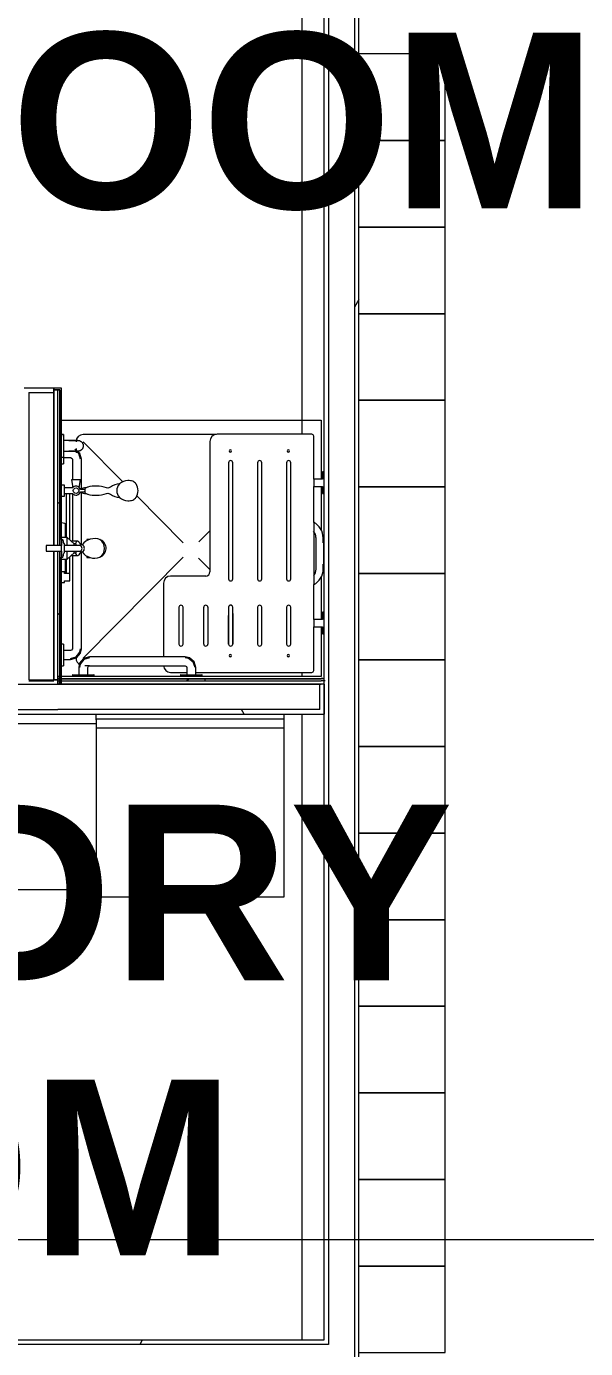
# Model space of a CAD drawing. Header units: inches. Extents: x 25369 to 33161, y -23509 to -20274.
# Drawn here: x 31190.8 to 31268.4, y -22558.1 to -22374.9 of the extents above; entities that cross this region are included whole.
import ezdxf

# ---------------------------------------------------------------- set-up
doc = ezdxf.new("R2010")
doc.units = ezdxf.units.IN
doc.header["$MEASUREMENT"] = 0
doc.linetypes.add('Grid Line 1_2_', pattern=[0.875, 0.5, -0.125, 0.125, -0.125])
for name, color, linetype, lineweight in [('A-AREA', 32, 'Continuous', 70), ('A-FLOR', 192, 'Continuous', 13), ('A-GENM', 13, 'Continuous', 13), ('A-WALL', 113, 'Continuous', 13), ('A-WALL-PATT', 111, 'Continuous', 25), ('I-FURN', 30, 'Continuous', 13), ('I-WALL', 2, 'Continuous', 13), ('M-AREA-IDEN', 171, 'Continuous', 9), ('P-SANR-FIXT', 6, 'Continuous', 13), ('Q-SPCQ', 91, 'Continuous', 13), ('S-GRID', 1, 'Continuous', 9)]:
    doc.layers.add(name, color=color, linetype=linetype, lineweight=lineweight)
doc.styles.add('Arial_B', font='arialbd.ttf', dxfattribs={"height": 24.354149})
pattern_1 = [(0, (5929.126, 0), (61.44, 15.36), [2.534, -43.546, 2.534, -43.546, -245.76]), (0, (5929.126, 0), (61.44, 15.36), [-92.16, 2.534, -89.626, 2.534, -43.546, -107.52]), (0, (5929.126, 0), (61.44, 15.36), [-230.4, 2.534, -28.186, 2.534, -74.266]), (120, (5952.166, 7.68), (-44.02215, 45.528601), [2.534, -43.546, 2.534, -43.546, -245.76]), (120, (5952.166, 7.68), (-44.02215, 45.528601), [-92.16, 2.534, -89.626, 2.534, -43.546, -107.52]), (120, (5952.166, 7.68), (-44.02215, 45.528601), [-230.4, 2.534, -28.186, 2.534, -74.266]), (240, (5959.846, 38.4), (-17.41785, -60.888601), [2.534, -43.546, 2.534, -43.546, -245.76]), (240, (5959.846, 38.4), (-17.41785, -60.888601), [-92.16, 2.534, -89.626, 2.534, -43.546, -107.52]), (240, (5959.846, 38.4), (-17.41785, -60.888601), [-230.4, 2.534, -28.186, 2.534, -74.266])]
pattern_2 = [(296.565, (5957.926, 17.28), (0.0001, 115.19999), [12.88, -244.715]), (33.69, (5963.69, 5.76), (-0.00014, 115.19958), [20.768, -394.592]), (33.69, (6078.89, 5.76), (-0.00014, 115.19958), [20.768, -394.592]), (33.69, (6194.09, 5.76), (-0.00014, 115.19958), [20.768, -394.592]), (116.565, (5980.966, 17.28), (0.0001, 115.19999), [12.88, -244.715]), (213.69, (5975.21, 28.8), (-0.00014, 115.19958), [20.768, -394.592]), (213.69, (6090.41, 28.8), (-0.00014, 115.19958), [20.768, -394.592]), (213.69, (6205.61, 28.8), (-0.00014, 115.19958), [20.768, -394.592]), (26.565, (6004.01, 17.28), (0.0001, 115.2), [25.76, -231.836]), (26.565, (6119.21, 17.28), (0.0001, 115.2), [25.76, -231.836]), (270, (6027.05, 28.8), (115.2, 7e-15), [11.52, -103.68]), (225, (6027.05, 17.28), (-1e-14, 115.20042), [16.292, -146.626]), (135, (6015.53, 5.76), (1e-14, 115.20042), [16.292, -146.626]), (288.435, (5980.966, 51.84), (-0.00042, 115.19956), [18.215, -346.08]), (18.435, (5986.73, 34.56), (-0.0004, 115.19956), [18.215, -346.08]), (18.435, (6101.93, 34.56), (-0.0004, 115.19956), [18.215, -346.08]), (18.435, (6217.13, 34.56), (-0.0004, 115.19956), [18.215, -346.08]), (135, (6004.01, 40.32), (1e-14, 115.20042), [16.292, -146.626]), (180, (5992.49, 51.84), (-1e-14, -115.2), [11.52, -103.68]), (251.565, (5952.166, 80.64), (0.00042, 115.19956), [18.215, -346.08]), (315, (5946.41, 63.36), (-1e-14, 115.20042), [16.292, -146.626]), (71.565, (5957.926, 51.84), (0.00042, 115.19956), [18.215, -346.08]), (135, (5963.69, 69.12), (1e-14, 115.20042), [16.292, -146.626]), (225, (5998.25, 80.64), (-1e-14, 115.20042), [16.292, -146.626]), (123.69, (5986.726, 69.12), (-0.00014, 115.19958), [20.768, -394.592]), (123.69, (6101.926, 69.12), (-0.00014, 115.19958), [20.768, -394.592]), (26.565, (5975.21, 86.4), (0.0001, 115.2), [12.88, -244.715]), (26.565, (6090.41, 86.4), (0.0001, 115.2), [12.88, -244.715]), (315, (5986.73, 92.16), (-1e-14, 115.20042), [16.292, -146.626]), (213.69, (6038.57, 109.44), (-0.00014, 115.19958), [20.768, -394.592]), (213.69, (6153.77, 109.44), (-0.00014, 115.19958), [20.768, -394.592]), (213.69, (6268.97, 109.44), (-0.00014, 115.19958), [20.768, -394.592]), (296.565, (6021.286, 97.92), (0.0001, 115.19999), [12.88, -244.715]), (45, (6027.05, 86.4), (1e-14, 115.20042), [16.292, -146.626]), (90, (6038.57, 97.92), (-115.2, 7e-15), [11.52, -103.68]), (213.69, (5986.73, 115.2), (-0.00014, 115.19958), [20.768, -394.592]), (213.69, (6101.93, 115.2), (-0.00014, 115.19958), [20.768, -394.592]), (213.69, (6217.13, 115.2), (-0.00014, 115.19958), [20.768, -394.592]), (315, (5969.45, 103.68), (-1e-14, 115.20042), [8.146, -154.772]), (26.565, (5975.21, 97.92), (0.0001, 115.2), [12.88, -244.715]), (26.565, (6090.41, 97.92), (0.0001, 115.2), [12.88, -244.715]), (90, (5986.73, 103.68), (-115.2, 7e-15), [11.52, -103.68]), (333.435, (5940.65, 109.44), (-0.0001, 115.2), [12.88, -244.715]), (333.435, (6055.85, 109.44), (-0.0001, 115.2), [12.88, -244.715]), (243.435, (5952.166, 103.68), (-0.0001, 115.19999), [12.88, -244.715]), (161.565, (5946.41, 92.16), (0.0004, 115.19956), [18.215, -346.08]), (161.565, (6061.61, 92.16), (0.0004, 115.19956), [18.215, -346.08]), (161.565, (6176.81, 92.16), (0.0004, 115.19956), [18.215, -346.08]), (45, (5929.13, 97.92), (1e-14, 115.20042), [16.292, -146.626]), (26.565, (5934.89, 0), (0.0001, 115.2), [12.88, -244.715]), (26.565, (6050.09, 0), (0.0001, 115.2), [12.88, -244.715]), (116.565, (5946.406, 5.76), (0.0001, 115.19999), [12.88, -244.715]), (206.565, (5940.65, 17.28), (0.0001, 115.2), [12.88, -244.715]), (206.565, (6055.85, 17.28), (0.0001, 115.2), [12.88, -244.715]), (296.565, (5929.126, 11.52), (0.0001, 115.19999), [12.88, -244.715]), (14.036, (6015.53, 51.84), (0.0005, 115.19957), [23.749, -451.233]), (14.036, (6130.73, 51.84), (0.0005, 115.19957), [23.749, -451.233]), (14.036, (6245.93, 51.84), (0.0005, 115.19957), [23.749, -451.233]), (14.036, (6361.13, 51.84), (0.0005, 115.19957), [23.749, -451.233]), (135, (6038.57, 57.6), (1e-14, 115.20042), [16.292, -146.626]), (198.435, (6027.05, 69.12), (-0.0004, 115.19956), [18.215, -346.08]), (198.435, (6142.25, 69.12), (-0.0004, 115.19956), [18.215, -346.08]), (198.435, (6257.45, 69.12), (-0.0004, 115.19956), [18.215, -346.08]), (296.565, (6009.766, 63.36), (0.0001, 115.19999), [12.88, -244.715]), (333.435, (5934.89, 34.56), (-0.0001, 115.2), [12.88, -244.715]), (333.435, (6050.09, 34.56), (-0.0001, 115.2), [12.88, -244.715]), (45, (5946.41, 28.8), (1e-14, 115.20042), [8.146, -154.772]), (116.565, (5952.166, 34.56), (0.0001, 115.19999), [12.88, -244.715]), (225, (5946.41, 46.08), (-1e-14, 115.20042), [16.292, -146.626])]

# ---------------------------------------------------------------- blocks, each defined once
blk = doc.blocks.new('Locker-Double Stacked - 12_ x 12_-11070-Overall Floor Plan')
at = {"layer": 'I-FURN', "color": 43, "lineweight": 9}
for p, q in [((6, 6), (-6, 6)), ((-6, 6), (-6, -6)), ((6, -6), (6, 6)), ((-6, -6), (6, -6))]:
    blk.add_line(p, q, dxfattribs=at)
blk = doc.blocks.new('Parametric_ADA_Grab_Bar_-_2_Piece_3744 - Parametric_ADA_Grab_Bar_-_2_Piece_3744 2-222682-Overall Floor Plan')
at = {"layer": 'A-GENM', "color": 43, "lineweight": 9}
for p, q in [((1.99, 31.91), (1.85, 32.03)), ((0, 30.03), (0.25, 30.03)), ((0.25, 30.98), (0.25, 30.03)), ((0.25, 30.91), (1.25, 30.91)), ((0.25, 30.03), (0.25, 30.08)), ((1.5, 30.66), (1.5, 27.81)), ((2.75, 26.59), (2.75, 30.66)), ((1.5, 27.05), (1.5, 26.69)), ((1.5, 25.94), (1.5, 19.31)), ((2.75, 18.85), (2.75, 26.04)), ((1.5, 17.32), (1.5, 4.41)), ((2.75, 4.41), (2.75, 17.77)), ((0.25, 5.03), (0, 5.03)), ((0.25, 4.98), (0.25, 5.03)), ((0.25, 5.03), (0.25, 2.03)), ((1.25, 4.16), (0.25, 4.16)), ((0, 2.03), (0.25, 2.03)), ((0.25, 2.91), (1.25, 2.91)), ((0.25, 2.03), (0.25, 2.08)), ((17.13, 3.28), (3.88, 3.28)), ((3.88, 2.03), (17.13, 2.03)), ((1.5, 0.78), (1.5, 0.53)), ((1.5, 0.78), (4.5, 0.78)), ((1.55, 0.78), (1.5, 0.78)), ((2.38, 1.78), (2.38, 0.78)), ((3.63, 0.78), (3.63, 1.78)), ((4.5, 0.78), (4.45, 0.78)), ((4.5, 0.53), (4.5, 0.78)), ((16.5, 0.78), (16.5, 0.53)), ((16.5, 0.78), (19.5, 0.78)), ((16.55, 0.78), (16.5, 0.78)), ((17.38, 1.78), (17.38, 0.78)), ((18.63, 0.78), (18.63, 1.78)), ((19.5, 0.78), (19.45, 0.78)), ((19.5, 0.53), (19.5, 0.78))]:
    blk.add_line(p, q, dxfattribs=at)
at = {"layer": 'A-GENM', "color": 43, "lineweight": 9, "flags": 128}
for points in [[(2.63, 30.66), (2.38, 31.44), (1.88, 31.83)], [(2.75, 30.66), (2.51, 31.48), (2.08, 31.84)], [(1.25, 30.91), (1.46, 30.79), (1.5, 30.66)], [(1.25, 2.91), (2.07, 3.15), (2.62, 3.8), (2.75, 4.41)], [(1.5, 4.41), (1.39, 4.2), (1.25, 4.16)], [(1.25, 3.03), (2.03, 3.27), (2.54, 3.92), (2.63, 4.41)], [(3.88, 3.28), (3.05, 3.04), (2.5, 2.38), (2.38, 1.78)], [(3.88, 3.16), (3.09, 2.91), (2.59, 2.27), (2.5, 1.78)], [(3.63, 1.78), (3.74, 1.99), (3.88, 2.03)], [(18.63, 1.78), (18.38, 2.6), (17.73, 3.15), (17.13, 3.28)], [(18.5, 1.78), (18.26, 2.56), (17.61, 3.07), (17.13, 3.16)], [(17.13, 2.03), (17.34, 1.92), (17.38, 1.78)]]:
    blk.add_lwpolyline(points, dxfattribs=at)
blk = doc.blocks.new('Shower_Seat-Retractable-Frost_Products_LTD_-Handicap-_975L_M_ - Steel-Stainless-V65-Overall Floor Plan')
at = {"layer": 'Q-SPCQ', "color": 43, "lineweight": 9}
for p, q in [((25287.15, -22432.4), (25287.15, -22450.46)), ((25301.29, -22431.4), (25288.14, -22431.4)), ((25301.54, -22437.61), (25301.54, -22431.65)), ((25289.73, -22435.33), (25289.73, -22451.44)), ((25290.31, -22451.44), (25290.31, -22435.33)), ((25293.76, -22435.33), (25293.76, -22451.44)), ((25294.33, -22451.44), (25294.33, -22435.33)), ((25297.78, -22435.33), (25297.78, -22451.44)), ((25298.36, -22451.44), (25298.36, -22435.33)), ((25302.95, -22436.62), (25302.78, -22436.62)), ((25302.78, -22436.62), (25302.78, -22437.61)), ((25301.54, -22437.61), (25301.54, -22438.61)), ((25302.78, -22437.61), (25301.54, -22437.61)), ((25301.54, -22438.61), (25302.77, -22438.61)), ((25301.54, -22443.59), (25301.54, -22438.61)), ((25302.77, -22438.61), (25302.77, -22439.6)), ((25302.77, -22439.6), (25302.95, -22439.6)), ((25301.54, -22443.52), (25301.54, -22452.23)), ((25301.86, -22450.09), (25301.86, -22445.71)), ((25302.86, -22446.42), (25302.86, -22445.74)), ((25302.95, -22446.41), (25302.86, -22446.42)), ((25302.95, -22449.41), (25302.95, -22446.41)), ((25302.86, -22449.41), (25302.95, -22449.41)), ((25302.86, -22450.09), (25302.86, -22449.41)), ((25286.56, -22451.05), (25281.7, -22451.05)), ((25280.7, -22452.04), (25280.7, -22462.26)), ((25301.54, -22457.07), (25301.54, -22452.23)), ((25282.84, -22455.37), (25282.84, -22460.47)), ((25283.42, -22460.47), (25283.42, -22455.37)), ((25286.29, -22460.47), (25286.29, -22455.37)), ((25286.86, -22455.37), (25286.86, -22460.47)), ((25289.73, -22455.37), (25289.73, -22455.42)), ((25289.73, -22455.37), (25289.73, -22460.47)), ((25289.73, -22460.47), (25289.73, -22456.52)), ((25290.31, -22460.47), (25290.31, -22455.37)), ((25290.31, -22456.25), (25290.31, -22460.47)), ((25293.76, -22455.37), (25293.76, -22460.47)), ((25294.33, -22460.47), (25294.33, -22455.37)), ((25297.78, -22455.37), (25297.78, -22460.47)), ((25298.36, -22460.47), (25298.36, -22455.37)), ((25302.78, -22456.07), (25302.78, -22457.07)), ((25302.95, -22456.07), (25302.78, -22456.07)), ((25301.54, -22457.07), (25301.54, -22458.07)), ((25302.78, -22457.07), (25301.54, -22457.07)), ((25301.54, -22458.07), (25302.78, -22458.07)), ((25301.54, -22464.15), (25301.54, -22458.07)), ((25302.78, -22458.07), (25302.78, -22459.06)), ((25302.78, -22459.06), (25302.95, -22459.06)), ((25281.7, -22464.4), (25283.97, -22464.4)), ((25285.18, -22464.4), (25301.29, -22464.4))]:
    blk.add_line(p, q, dxfattribs=at)
for centre, radius, start, end in [((25288.14, -22432.4), 0.998, 90, 180), ((25301.29, -22431.65), 0.249, 0, 90), ((25289.98, -22433.71), 0.157, 90, 270), ((25289.98, -22433.71), 0.157, 270, 90), ((25298.04, -22433.71), 0.157, 90, 270), ((25298.04, -22433.71), 0.157, 270, 90), ((25290.02, -22435.33), 0.289, 0, 180), ((25294.05, -22435.33), 0.289, 0, 180), ((25298.07, -22435.33), 0.289, 0, 180), ((25300.57, -22445.43), 2.09, 57.8406, 62.567), ((25300.43, -22445.74), 2.42, 0, 62.8489), ((25300.5, -22445.71), 1.35, 0, 40), ((25281.7, -22452.04), 0.998, 90, 180), ((25286.56, -22450.46), 0.589, 270, 0), ((25300.41, -22450.06), 1.45, 321.4199, 358.8453), ((25300.39, -22450.05), 2.47, 297.8217, 359.1458), ((25290.02, -22451.44), 0.288, 180, 0), ((25294.05, -22451.44), 0.288, 180, 0), ((25298.07, -22451.44), 0.289, 180, 0), ((25300.67, -22450.7), 1.77, 299.5044, 304.7548), ((25283.13, -22455.37), 0.289, 0, 180), ((25286.57, -22455.37), 0.289, 0, 180), ((25290.02, -22455.37), 0.289, 40.7863, 180), ((25290.02, -22455.37), 0.289, 0, 180), ((25294.05, -22455.37), 0.289, 0, 180), ((25298.07, -22455.37), 0.289, 0, 180), ((25283.13, -22460.47), 0.289, 180, 0), ((25286.57, -22460.47), 0.289, 180, 0), ((25290.02, -22460.47), 0.289, 180, 0), ((25290.02, -22460.47), 0.289, 180, 0), ((25294.05, -22460.47), 0.289, 180, 0), ((25298.07, -22460.47), 0.289, 180, 0), ((25289.98, -22462.07), 0.157, 90, 270), ((25289.98, -22462.07), 0.157, 270, 90), ((25298.04, -22462.07), 0.157, 90, 270), ((25298.04, -22462.07), 0.157, 270, 90), ((25281.7, -22463.4), 0.998, 182.9325, 270), ((25301.29, -22464.15), 0.249, 270, 0)]:
    blk.add_arc(centre, radius, start, end, dxfattribs=at)
blk = doc.blocks.new('817_Grab_Bars - 8170-001180-25756-Overall Floor Plan')
at = {"layer": 'Q-SPCQ', "color": 43, "lineweight": 9}
for p, q in [((25468.2, -22691.02), (25468.2, -22691.3)), ((25468.2, -22691.02), (25468.2, -22691.3)), ((25468.2, -22691.02), (25471.33, -22691.02)), ((25468.41, -22691.02), (25468.2, -22691.02)), ((25468.2, -22691.02), (25468.41, -22691.02)), ((25468.41, -22691.02), (25468.2, -22691.02)), ((25469.02, -22690.3), (25469.02, -22691.02)), ((25469.02, -22690.3), (25469.02, -22691.02)), ((25470.52, -22691.02), (25470.52, -22690.3)), ((25470.52, -22691.02), (25470.52, -22690.3)), ((25471.33, -22691.3), (25471.33, -22691.02)), ((25471.33, -22691.3), (25471.33, -22691.02))]:
    blk.add_line(p, q, dxfattribs=at)
at = {"layer": 'Q-SPCQ', "color": 43, "lineweight": 9, "flags": 128}
for points in [[(25469.02, -22689.05), (25469.02, -22689.02), (25469.02, -22688.99), (25469.02, -22688.96), (25469.02, -22688.93), (25469.03, -22688.9), (25469.04, -22688.87), (25469.04, -22688.85), (25469.05, -22688.82), (25469.06, -22688.79), (25469.07, -22688.76), (25469.09, -22688.73), (25469.1, -22688.71), (25469.11, -22688.68), (25469.13, -22688.65), (25469.15, -22688.63), (25469.16, -22688.6), (25469.18, -22688.58), (25469.2, -22688.56), (25469.22, -22688.54), (25469.24, -22688.51), (25469.26, -22688.49), (25469.29, -22688.47), (25469.31, -22688.46), (25469.34, -22688.44), (25469.36, -22688.42), (25469.39, -22688.41), (25469.41, -22688.39), (25469.44, -22688.38), (25469.47, -22688.37), (25469.49, -22688.35), (25469.52, -22688.34), (25469.55, -22688.33), (25469.58, -22688.33), (25469.61, -22688.32), (25469.64, -22688.31), (25469.67, -22688.31), (25469.7, -22688.31), (25469.73, -22688.3), (25469.76, -22688.3), (25469.77, -22688.3)], [(25469.02, -22689.05), (25469.02, -22689.05), (25469.02, -22689.06), (25469.02, -22689.06), (25469.02, -22689.07), (25469.02, -22689.08), (25469.02, -22689.09), (25469.02, -22689.1), (25469.02, -22689.12), (25469.02, -22689.13), (25469.02, -22689.15), (25469.02, -22689.17), (25469.02, -22689.19), (25469.02, -22689.22), (25469.02, -22689.24), (25469.02, -22689.27), (25469.02, -22689.3), (25469.02, -22689.33), (25469.02, -22689.36), (25469.02, -22689.4), (25469.02, -22689.43), (25469.02, -22689.47), (25469.02, -22689.51), (25469.02, -22689.55), (25469.02, -22689.59), (25469.02, -22689.63), (25469.02, -22689.67), (25469.02, -22689.71), (25469.02, -22689.76), (25469.02, -22689.8), (25469.02, -22689.85), (25469.02, -22689.9), (25469.02, -22689.94), (25469.02, -22689.99), (25469.02, -22690.04), (25469.02, -22690.09), (25469.02, -22690.14), (25469.02, -22690.19), (25469.02, -22690.24), (25469.02, -22690.29), (25469.02, -22690.3)], [(25469.02, -22690.3), (25469.02, -22690.25), (25469.02, -22690.2), (25469.02, -22690.15), (25469.02, -22690.1), (25469.02, -22690.05), (25469.02, -22690.01), (25469.02, -22689.96), (25469.02, -22689.91), (25469.02, -22689.86), (25469.02, -22689.82), (25469.02, -22689.77), (25469.02, -22689.73), (25469.02, -22689.68), (25469.02, -22689.64), (25469.02, -22689.6), (25469.02, -22689.56), (25469.02, -22689.52), (25469.02, -22689.48), (25469.02, -22689.44), (25469.02, -22689.41), (25469.02, -22689.37), (25469.02, -22689.34), (25469.02, -22689.31), (25469.02, -22689.28), (25469.02, -22689.25), (25469.02, -22689.22), (25469.02, -22689.2), (25469.02, -22689.18), (25469.02, -22689.16), (25469.02, -22689.14), (25469.02, -22689.12), (25469.02, -22689.11), (25469.02, -22689.09), (25469.02, -22689.08), (25469.02, -22689.07), (25469.02, -22689.06), (25469.02, -22689.06), (25469.02, -22689.05), (25469.02, -22689.05)], [(25469.77, -22688.3), (25469.8, -22688.3), (25469.83, -22688.31), (25469.86, -22688.31), (25469.88, -22688.31), (25469.91, -22688.32), (25469.94, -22688.32), (25469.97, -22688.33), (25470, -22688.34), (25470.03, -22688.35), (25470.06, -22688.36), (25470.08, -22688.37), (25470.11, -22688.39), (25470.14, -22688.4), (25470.16, -22688.42), (25470.19, -22688.43), (25470.21, -22688.45), (25470.24, -22688.47), (25470.26, -22688.49), (25470.28, -22688.51), (25470.3, -22688.53), (25470.32, -22688.55), (25470.34, -22688.57), (25470.36, -22688.6), (25470.38, -22688.62), (25470.4, -22688.65), (25470.41, -22688.67), (25470.43, -22688.7), (25470.44, -22688.73), (25470.45, -22688.75), (25470.46, -22688.78), (25470.47, -22688.81), (25470.48, -22688.84), (25470.49, -22688.87), (25470.5, -22688.9), (25470.5, -22688.93), (25470.51, -22688.95), (25470.51, -22688.98), (25470.51, -22689.01), (25470.52, -22689.04), (25470.52, -22689.05)], [(25470.52, -22690.3), (25470.52, -22690.25), (25470.52, -22690.2), (25470.52, -22690.15), (25470.52, -22690.1), (25470.52, -22690.05), (25470.52, -22690.01), (25470.52, -22689.96), (25470.52, -22689.91), (25470.52, -22689.86), (25470.52, -22689.82), (25470.52, -22689.77), (25470.52, -22689.73), (25470.52, -22689.68), (25470.52, -22689.64), (25470.52, -22689.6), (25470.52, -22689.56), (25470.52, -22689.52), (25470.52, -22689.48), (25470.52, -22689.44), (25470.52, -22689.41), (25470.52, -22689.37), (25470.52, -22689.34), (25470.52, -22689.31), (25470.52, -22689.28), (25470.52, -22689.25), (25470.52, -22689.22), (25470.52, -22689.2), (25470.52, -22689.18), (25470.52, -22689.16), (25470.52, -22689.14), (25470.52, -22689.12), (25470.52, -22689.11), (25470.52, -22689.09), (25470.52, -22689.08), (25470.52, -22689.07), (25470.52, -22689.06), (25470.52, -22689.06), (25470.52, -22689.05), (25470.52, -22689.05)], [(25470.52, -22689.05), (25470.52, -22689.05), (25470.52, -22689.06), (25470.52, -22689.06), (25470.52, -22689.07), (25470.52, -22689.08), (25470.52, -22689.09), (25470.52, -22689.1), (25470.52, -22689.12), (25470.52, -22689.13), (25470.52, -22689.15), (25470.52, -22689.17), (25470.52, -22689.19), (25470.52, -22689.22), (25470.52, -22689.24), (25470.52, -22689.27), (25470.52, -22689.3), (25470.52, -22689.33), (25470.52, -22689.36), (25470.52, -22689.4), (25470.52, -22689.43), (25470.52, -22689.47), (25470.52, -22689.51), (25470.52, -22689.55), (25470.52, -22689.59), (25470.52, -22689.63), (25470.52, -22689.67), (25470.52, -22689.71), (25470.52, -22689.76), (25470.52, -22689.8), (25470.52, -22689.85), (25470.52, -22689.9), (25470.52, -22689.94), (25470.52, -22689.99), (25470.52, -22690.04), (25470.52, -22690.09), (25470.52, -22690.14), (25470.52, -22690.19), (25470.52, -22690.24), (25470.52, -22690.29), (25470.52, -22690.3)]]:
    blk.add_lwpolyline(points, dxfattribs=at)
blk = doc.blocks.new('Shower Base-3D - 36_ x 36_-96782-Overall Floor Plan')
at = {"layer": 'P-SANR-FIXT', "color": 43, "lineweight": 9}
for p, q in [((-18, 18), (18, 18)), ((18, 18), (18, 9.82)), ((3.47, 16), (-15, 16)), ((-9.49, 9.44), (-15, 15)), ((-16, 14.05), (-16, 13.82)), ((-16, 13.74), (-16, 13.47)), ((-1.13, 0.98), (-7.57, 7.49)), ((18, 8.82), (18, 2.8)), ((1.01, 1.11), (2.57, 2.65)), ((-1.12, -1), (-15, -15)), ((0.97, -1.14), (2.57, -2.72)), ((18, -3.75), (18, -9.64)), ((18, -10.64), (18, -17.56)), ((-16, -14.83), (-16, -15)), ((-14.76, -16), (-14.12, -16))]:
    blk.add_line(p, q, dxfattribs=at)
for centre, start, end in [((-15, 15), 90, 180), ((-15, -15), 180, 243.9725)]:
    blk.add_arc(centre, 1, start, end, dxfattribs=at)
blk = doc.blocks.new('Shower-Unit-Zurn-Z7301-SS-MT-DV2P-HW - Z7301-SS-MT-DV2P-HW-V70-Overall Floor Plan')
at = {"layer": 'A-GENM', "lineweight": 9}
for p, q in [((-4.75, 0), (-4.75, -0.38)), ((-4.75, -0.38), (-4.5, -0.38)), ((-4.5, -0.38), (-4.5, -1.13)), ((-4.5, -1.13), (-3.5, -1.13)), ((-3.5, -1.13), (-3.5, -0.38)), ((-3.5, -0.38), (-3.25, -0.38)), ((-1.5, -0.63), (-3.5, -0.63)), ((-3.5, -1.13), (-1.17, -1.13)), ((-3.25, -0.38), (-3.25, 0)), ((1.17, -1.13), (7.62, -1.13)), ((7.62, -0.63), (1.5, -0.63)), ((7.25, 0), (7.25, -0.38)), ((7.25, -0.38), (7.62, -0.38)), ((7.62, -0.38), (8.38, -0.38)), ((7.62, -0.38), (7.62, -1.5)), ((8.38, -1.5), (8.38, -0.38)), ((8.38, -0.38), (8.75, -0.38)), ((9.5, -1.36), (8.44, -1.55)), ((8.75, -0.38), (8.75, 0)), ((9.5, -2.62), (9.5, -1.36)), ((7.62, -3.24), (7.62, -3.41)), ((7.75, -2.62), (7.63, -3.19)), ((7.86, -2.61), (7.86, -3.12)), ((8.14, -3.12), (8.14, -2.61)), ((8.37, -3.19), (8.25, -2.62)), ((8.38, -3.41), (8.38, -3.24)), ((8.44, -2.45), (9.5, -2.62)), ((7.65, -6.42), (7.52, -6.76)), ((7.63, -6.21), (7.65, -6.42)), ((8.35, -6.42), (8.37, -6.21)), ((8.48, -6.76), (8.35, -6.42))]:
    blk.add_line(p, q, dxfattribs=at)
at = {"layer": 'A-GENM', "color": 43, "lineweight": 9}
for p, q in [((-1.5, 0), (-1.5, -0.75)), ((-1.5, -0.75), (-0.4, -0.75)), ((-1.5, -0.75), (-0.63, -1.75)), ((-0.63, -1.75), (-0.4, -1.75)), ((-0.63, -1.75), (-0.63, -2)), ((0.4, -0.75), (1.5, -0.75)), ((0.4, -1.75), (0.63, -1.75)), ((0.63, -1.75), (1.5, -0.75)), ((0.63, -2), (0.63, -1.75)), ((1.5, -0.75), (1.5, 0)), ((-1.05, -3.5), (-1.25, -3.5)), ((-1.25, -3.5), (-1.25, -3.96)), ((-0.63, -2), (-0.4, -2)), ((0.4, -2), (0.63, -2)), ((1.25, -3.5), (1.06, -3.5)), ((1.25, -3.92), (1.25, -3.5))]:
    blk.add_line(p, q, dxfattribs=at)
at = {"layer": 'A-GENM', "lineweight": 9}
blk.add_circle((8, -2), 0.375, dxfattribs=at)
for centre, radius, start, end in [((8, -2), 0.625, 126.8699, 256.9481), ((8, -2), 0.625, 45.7475, 53.1301), ((8, -2), 0.625, 314.2572, 45.7475), ((11.46, -4.61), 4.08, 165.8269, 183.3406), ((8.98, -4.32), 1.63, 146.1204, 154.5364), ((7.85, -3.23), 0.225, 167.7751, 181.8194), ((8, -3.9), 0.687, 56.9089, 123.0911), ((8, -3.12), 0.141, 180, 360), ((8, -2), 0.625, 283.0519, 314.2572), ((8.15, -3.23), 0.225, 358.1806, 12.2249), ((7.02, -4.32), 1.63, 25.4636, 33.8796), ((4.54, -4.61), 4.08, 356.6594, 14.1731), ((11.6, -4.81), 4.22, 180.5665, 199.4054), ((4.4, -4.81), 4.22, 340.5946, 359.4335), ((9.42, -8.15), 2.35, 143.7224, 177.4669), ((6.58, -8.15), 2.35, 2.5331, 36.2776), ((8.47, -9.28), 1.87, 138.72, 176.4673), ((8, -8.99), 1.34, 46.1253, 133.8747), ((7.53, -9.28), 1.87, 3.5327, 41.28), ((8.6, -9.29), 2, 176.4673, 197.5327), ((7.65, -9.45), 1.05, 204.5638, 235.4362), ((7.96, -9.01), 1.59, 235.4362, 271.5888), ((8.04, -9.01), 1.59, 268.4112, 304.5638), ((8.35, -9.45), 1.05, 304.5638, 335.4362), ((7.4, -9.29), 2, 342.4673, 3.5327)]:
    blk.add_arc(centre, radius, start, end, dxfattribs=at)
at = {"layer": 'P-SANR-FIXT', "color": 43, "lineweight": 9}
for p, q in [((0.4, 2.13), (-0.4, 2.13)), ((-0.4, 2.13), (-0.4, 0)), ((0.4, 0), (0.4, 2.13)), ((-0.4, 0), (-1.24, 0)), ((-1.24, 0), (-1.24, -0.1)), ((-0.4, 0), (0.4, 0)), ((1.24, 0), (0.4, 0)), ((1.24, -0.1), (1.24, 0)), ((-3.31, -0.54), (-1.5, -0.54)), ((-1, -1.33), (-1, -2.23)), ((-0.55, -0.38), (-0.4, -0.38)), ((-0.4, -0.38), (-0.4, -2.46)), ((-0.4, -0.38), (0.4, -0.38)), ((0.4, -2.46), (0.4, -0.38)), ((0.4, -0.38), (0.55, -0.38)), ((1, -2.23), (1, -1.33)), ((1.5, -0.54), (3.31, -0.54)), ((3.43, -0.45), (3.56, 0)), ((-0.48, -2.64), (-0.48, -2.84)), ((0.48, -2.84), (0.48, -2.64))]:
    blk.add_line(p, q, dxfattribs=at)
for centre, radius, start, end in [((-3.31, -0.42), 0.125, 196, 270), ((-1.14, -0.1), 0.0945, 180, 270), ((-1.14, -1.21), 1.02, 54.522, 90), ((1.14, -1.21), 1.02, 90, 125.478), ((1.14, -0.1), 0.0945, 270, 360), ((3.31, -0.42), 0.125, 270, 344), ((0.79, -4.57), 2.15, 126.1534, 200.0175), ((-0.63, -2.12), 0.388, 197.5027, 230.4973), ((-2.26, -4.09), 2.18, 35.18, 50.4973), ((2.26, -4.09), 2.18, 129.5027, 144.8141), ((-0.79, -4.57), 2.15, 337.8261, 53.8466), ((0.63, -2.12), 0.388, 309.5027, 342.4973), ((0, -4.86), 1.31, 200.0175, 336.4181), ((0, -4.51), 1.46, 212.9208, 327.0792)]:
    blk.add_arc(centre, radius, start, end, dxfattribs=at)
for centre, major_axis, ratio, start_param, end_param in [((0, -2.84), (-0.476, 0), 0.662364, 0, 3.141593), ((0, -2.46), (-0.4, 0), 0.941821, 0, 3.141593), ((-0.11, -2.15), (-1.11, 0.08), 0.351489, 2.831356, 3.949343)]:
    blk.add_ellipse(centre, major_axis=major_axis, ratio=ratio, start_param=start_param, end_param=end_param, dxfattribs=at)
blk.add_open_spline([(-0.68, -1.91), (-0.69, -1.92), (-0.81, -1.97), (-0.96, -2.08), (-1.02, -2.22), (-0.98, -2.3), (-0.94, -2.34)], degree=3, knots=[0.2535572, 0.2535572, 0.2535572, 0.2535572, 0.2857143, 0.5714286, 0.7857143, 1, 1, 1, 1], dxfattribs=at)
for points in [[(-0.4, -2.46), (-0.42, -2.48), (-0.44, -2.52), (-0.47, -2.58), (-0.48, -2.62), (-0.48, -2.64)], [(0.48, -2.64), (0.48, -2.62), (0.47, -2.58), (0.44, -2.52), (0.42, -2.48), (0.4, -2.46)]]:
    blk.add_open_spline(points, degree=3, dxfattribs=at)
blk = doc.blocks.new('Locker Rooms and Restrooms_rvt-2-Overall Floor Plan')
at = {"layer": 'A-WALL-PATT', "lineweight": 9}
h = blk.add_hatch(dxfattribs=at)
h.set_pattern_fill('FP_38', color=253, style=0, pattern_type=2)
h.set_pattern_definition(pattern_2)
h.paths.add_polyline_path([(25266.27, -22466.05), (25266.33, -22466.05), (25266.27, -22462.68)], flags=0)
h.paths.add_polyline_path([(25266.27, -22425.3), (25266.27, -22425.24), (25265.52, -22425.3)], flags=0)
h = blk.add_hatch(dxfattribs=at)
h.set_pattern_fill('FP_38', color=253, style=0, pattern_type=2)
h.set_pattern_definition(pattern_2)
h.paths.add_polyline_path([(25266.05, -22466.05), (25266.27, -22466.05), (25266.18, -22447.61), (25266.02, -22447.61), (25266.05, -22465.43)], flags=0)
h.paths.add_polyline_path([(25266.02, -22446.81), (25266.27, -22446.81), (25266.27, -22425.3), (25266.02, -22425.3), (25266.02, -22443.31)], flags=0)
h = blk.add_hatch(dxfattribs=at)
h.set_pattern_fill('FP_17', color=253, style=0, pattern_type=2)
h.set_pattern_definition(pattern_1)
h.paths.add_polyline_path([(25174.77, -22469.55), (25175.39, -22469.55), (25175.39, -22466.05), (25262.02, -22466.05), (25262.02, -22465.43), (25174.77, -22465.43), (25174.77, -22466.05)], flags=0)
h.paths.add_polyline_path([(25265.52, -22466.05), (25266.05, -22466.05), (25266.05, -22465.43), (25265.52, -22465.43)], flags=0)
h = blk.add_hatch(dxfattribs=at)
h.set_pattern_fill('FP_38', color=253, style=0, pattern_type=2)
h.set_pattern_definition(pattern_2)
h.paths.add_polyline_path([(25293.64, -22465.55), (25302.89, -22465.55), (25302.83, -22465.3), (25266.05, -22465.3), (25266.05, -22465.55), (25276.1, -22465.55)], flags=0)
h = blk.add_hatch(dxfattribs=at)
h.set_pattern_fill('FP_17', color=253, style=0, pattern_type=2)
h.set_pattern_definition(pattern_1)
h.paths.add_polyline_path([(25266.05, -22470.18), (25303.02, -22470.18), (25303.02, -22466.05), (25302.39, -22466.05), (25302.39, -22469.55), (25266.05, -22469.55)], flags=0)
h = blk.add_hatch(dxfattribs=at)
h.set_pattern_fill('FP_38', color=253, style=0, pattern_type=2)
h.set_pattern_definition(pattern_2)
h.paths.add_polyline_path([(25302.58, -22465.3), (25302.58, -22465.24), (25293.64, -22465.3)], flags=0)
at = {"layer": 'A-WALL', "color": 7}
for p, q in [((25262.02, -22425.62), (25262.02, -22465.43)), ((25262.02, -22425.62), (25265.52, -22425.62)), ((25266.27, -22425.24), (25265.52, -22425.24)), ((25266.27, -22425.3), (25265.52, -22425.3)), ((25266.02, -22425.3), (25266.02, -22446.81)), ((25266.33, -22425.24), (25266.27, -22425.24)), ((25266.27, -22425.3), (25266.27, -22446.81)), ((25266.33, -22425.24), (25266.33, -22446.81)), ((25266.02, -22447.61), (25266.02, -22459.69)), ((25266.27, -22447.61), (25266.27, -22459.69)), ((25266.33, -22447.61), (25266.33, -22459.69)), ((25265.52, -22459.69), (25265.52, -22465.43)), ((25265.52, -22465.43), (25265.52, -22459.69)), ((25266.02, -22459.69), (25266.02, -22465.43)), ((25266.27, -22459.69), (25266.27, -22466.05)), ((25266.33, -22459.69), (25266.33, -22466.05)), ((25175.39, -22466.05), (25262.02, -22466.05)), ((25262.02, -22466.05), (25265.52, -22466.05)), ((25265.52, -22466.05), (25266.05, -22466.05)), ((25266.05, -22465.24), (25302.58, -22465.24)), ((25266.05, -22465.3), (25302.58, -22465.3)), ((25266.05, -22465.55), (25302.58, -22465.55)), ((25302.39, -22469.55), (25302.39, -22466.05)), ((25302.83, -22465.24), (25302.58, -22465.24)), ((25302.83, -22465.3), (25302.58, -22465.3)), ((25302.89, -22465.55), (25302.58, -22465.55)), ((25302.89, -22465.3), (25302.83, -22465.3)), ((25303.14, -22465.55), (25302.89, -22465.55)), ((25175.39, -22469.55), (25266.05, -22469.55)), ((25302.39, -22469.55), (25266.05, -22469.55))]:
    blk.add_line(p, q, dxfattribs=at)
at = {"layer": 'I-WALL', "color": 7}
for p, q in [((25262.02, -22424.99), (25261.39, -22424.99)), ((25265.52, -22424.99), (25262.02, -22424.99)), ((25266.33, -22424.99), (25265.52, -22424.99)), ((25265.52, -22424.99), (25265.52, -22425.24)), ((25265.52, -22425.62), (25265.52, -22424.99)), ((25265.52, -22425.24), (25265.52, -22425.3)), ((25265.52, -22425.3), (25265.52, -22425.62)), ((25265.52, -22425.62), (25265.52, -22446.81)), ((25265.52, -22446.81), (25265.52, -22425.62)), ((25266.58, -22424.99), (25266.33, -22424.99)), ((25266.58, -22445.97), (25266.58, -22424.99)), ((25265.52, -22447.61), (25265.52, -22459.69)), ((25265.52, -22459.69), (25265.52, -22447.61)), ((25266.58, -22466.05), (25266.58, -22448.45)), ((25262.02, -22465.43), (25265.52, -22465.43)), ((25266.05, -22465.43), (25265.52, -22465.43)), ((25265.52, -22465.43), (25266.05, -22465.43)), ((25302.58, -22464.99), (25266.05, -22464.99)), ((25266.05, -22464.99), (25266.05, -22466.05)), ((25266.05, -22466.05), (25266.05, -22465.43)), ((25266.05, -22465.43), (25266.05, -22466.05)), ((25302.39, -22466.05), (25266.05, -22466.05)), ((25266.05, -22466.05), (25302.58, -22466.05)), ((25266.05, -22466.05), (25266.58, -22466.05)), ((25303.02, -22466.05), (25302.39, -22466.05)), ((25303.02, -22469.55), (25303.02, -22466.05)), ((25303.02, -22470.18), (25303.02, -22469.55)), ((25174.77, -22470.18), (25266.05, -22470.18)), ((25266.05, -22470.18), (25303.02, -22470.18))]:
    blk.add_line(p, q, dxfattribs=at)
at = {"color": 43, "lineweight": 9}
for name, p, rotation in [('Locker-Double Stacked - 12_ x 12_-11070-Overall Floor Plan', (25313.77, -22384.68), 270), ('Locker-Double Stacked - 12_ x 12_-11070-Overall Floor Plan', (25313.77, -22396.68), 270), ('Locker-Double Stacked - 12_ x 12_-11070-Overall Floor Plan', (25313.77, -22408.68), 270), ('Locker-Double Stacked - 12_ x 12_-11070-Overall Floor Plan', (25313.77, -22420.68), 270), ('Locker-Double Stacked - 12_ x 12_-11070-Overall Floor Plan', (25313.77, -22432.68), 270), ('817_Grab_Bars - 8170-001180-25756-Overall Floor Plan', (47957.88, 3036.77), 270), ('Shower-Unit-Zurn-Z7301-SS-MT-DV2P-HW - Z7301-SS-MT-DV2P-HW-V70-Overall Floor Plan', (25266.58, -22447.21), 89.99999999999926), ('Locker-Double Stacked - 12_ x 12_-11070-Overall Floor Plan', (25313.77, -22444.68), 270), ('Locker-Double Stacked - 12_ x 12_-11070-Overall Floor Plan', (25313.77, -22456.68), 270), ('Locker-Double Stacked - 12_ x 12_-11070-Overall Floor Plan', (25313.77, -22468.68), 270), ('Locker-Double Stacked - 12_ x 12_-11070-Overall Floor Plan', (25313.77, -22480.68), 270), ('Locker-Double Stacked - 12_ x 12_-11070-Overall Floor Plan', (25313.77, -22492.68), 270), ('Locker-Double Stacked - 12_ x 12_-11070-Overall Floor Plan', (25313.77, -22504.68), 270), ('Locker-Double Stacked - 12_ x 12_-11070-Overall Floor Plan', (25313.77, -22516.68), 270), ('Locker-Double Stacked - 12_ x 12_-11070-Overall Floor Plan', (25313.77, -22528.68), 270), ('Locker-Double Stacked - 12_ x 12_-11070-Overall Floor Plan', (25313.77, -22540.68), 270), ('Locker-Double Stacked - 12_ x 12_-11070-Overall Floor Plan', (25313.77, -22552.68), 270)]:
    blk.add_blockref(name, p, dxfattribs=dict(at, rotation=rotation))
for name, p in [('Shower Base-3D - 36_ x 36_-96782-Overall Floor Plan', (25284.58, -22447.43)), ('Shower_Seat-Retractable-Frost_Products_LTD_-Handicap-_975L_M_ - Steel-Stainless-V65-Overall Floor Plan', (0, 0)), ('Parametric_ADA_Grab_Bar_-_2_Piece_3744 - Parametric_ADA_Grab_Bar_-_2_Piece_3744 2-222682-Overall Floor Plan', (25266.58, -22465.52))]:
    blk.add_blockref(name, p, dxfattribs=at)
blk = doc.blocks.new('Struct_Xcel_Sports Complex_rvt-2-Overall Floor Plan')
at = {"layer": 'A-FLOR', "color": 43, "lineweight": 9}
blk.add_line((25262.02, -22465.55), (25265.52, -22465.55), dxfattribs=at)
blk = doc.blocks.new('Washing Machine - 26_x26_ - Private-670433-Overall Floor Plan')
at = {"layer": 'P-SANR-FIXT', "color": 43, "lineweight": 9}
for p, q in [((0.63, 13), (1.31, 13)), ((1.31, 13), (2.59, 13)), ((1.31, 13), (1.31, -13)), ((2.59, 13), (26, 13)), ((2.59, 13), (2.59, -13)), ((26, 13), (26, -13)), ((1.31, -13), (0.63, -13)), ((1.41, -13), (1.31, -13)), ((26, -13), (25, -13))]:
    blk.add_line(p, q, dxfattribs=at)
blk = doc.blocks.new('Dryer - 27_ x 25_ x 35_-670434-Overall Floor Plan')
at = {"layer": 'Q-SPCQ', "color": 43, "lineweight": 9}
for p, q in [((1.42, 0.11), (28.42, 0.11)), ((1.42, -23.48), (1.42, 0.11)), ((28.42, 0.11), (28.42, -23.48)), ((19.67, -12.89), (26.42, -12.89)), ((19.67, -16.89), (19.67, -12.89)), ((26.42, -16.89), (26.42, -12.89)), ((19.67, -16.89), (26.42, -16.89)), ((1.42, -22.89), (28.42, -22.89))]:
    blk.add_line(p, q, dxfattribs=at)

msp = doc.modelspace()

# ---------------------------------------------------------------- hatches: boundary and pattern name
at = {"layer": 'A-WALL-PATT', "lineweight": 9}
h = msp.add_hatch(dxfattribs=at)
h.set_pattern_fill('FP_17', color=253, style=0, pattern_type=2)
h.set_pattern_definition(pattern_1)
h.paths.add_polyline_path([(31232.08, -22787.3), (31232.7, -22787.3), (31232.7, -22561.18), (31232.08, -22561.18), (31232.08, -22786.55)], flags=0)
h.paths.add_polyline_path([(31232.08, -22557.55), (31232.7, -22557.55), (31232.7, -22369.55), (31232.08, -22369.55), (31232.08, -22556.93)], flags=0)
h = msp.add_hatch(dxfattribs=at)
h.set_pattern_fill('FP_17', color=253, style=0, pattern_type=2)
h.set_pattern_definition(pattern_1)
h.paths.add_polyline_path([(31236.33, -22787.3), (31236.95, -22787.3), (31236.93, -22768.76), (31236.33, -22768.76), (31236.33, -22786.55)], flags=0)
h.paths.add_polyline_path([(31236.93, -22767.96), (31236.95, -22767.96), (31236.95, -22369.55), (31236.33, -22369.55), (31236.33, -22767.96)], flags=0)
h = msp.add_hatch(dxfattribs=at)
h.set_pattern_fill('FP_17', color=253, style=0, pattern_type=2)
h.set_pattern_definition(pattern_1)
h.paths.add_polyline_path([(31232.08, -22557.55), (31232.08, -22556.93), (31103.95, -22556.93), (31103.95, -22557.55), (31170.13, -22557.55)], flags=0)

# ---------------------------------------------------------------- linework, layer by layer
at = {"layer": 'A-AREA', "color": 43, "lineweight": 9}
for p, q in [((31229.02, -22370.29), (31229.02, -22431.4)), ((31229.02, -22464.4), (31229.02, -22464.99)), ((31229.02, -22470.18), (31229.02, -22556.93))]:
    msp.add_line(p, q, dxfattribs=at)
at = {"layer": 'A-WALL', "color": 7}
for p, q in [((31232.7, -22370.3), (31232.7, -22557.55)), ((31236.33, -22370.3), (31236.33, -22767.96)), ((31232.7, -22557.55), (31103.33, -22557.55))]:
    msp.add_line(p, q, dxfattribs=at)
at = {"layer": 'I-WALL', "color": 7}
for p, q in [((31232.08, -22370.3), (31232.08, -22556.93)), ((31236.95, -22767.96), (31236.95, -22370.3)), ((31232.08, -22556.93), (31103.95, -22556.93))]:
    msp.add_line(p, q, dxfattribs=at)
at = {"layer": 'S-GRID', "linetype": 'Grid Line 1_2_'}
for p, q in [((32356.47, -22543.05), (27400.49, -22543.05)), ((32648.19, -22543.05), (27719.33, -22543.05))]:
    msp.add_line(p, q, dxfattribs=at)

# ---------------------------------------------------------------- block references
at = {"color": 250, "lineweight": 5}
for name in ['Struct_Xcel_Sports Complex_rvt-2-Overall Floor Plan', 'Locker Rooms and Restrooms_rvt-2-Overall Floor Plan']:
    msp.add_blockref(name, (5929.13, 0), dxfattribs=at)
at = {"layer": 'P-SANR-FIXT', "color": 43, "lineweight": 9, "rotation": 270}
msp.add_blockref('Washing Machine - 26_x26_ - Private-670433-Overall Floor Plan', (31213.52, -22469.55), dxfattribs=at)
at = {"layer": 'Q-SPCQ', "color": 43, "lineweight": 9, "rotation": 180}
msp.add_blockref('Dryer - 27_ x 25_ x 35_-670434-Overall Floor Plan', (31201.94, -22494.44), dxfattribs=at)

# ---------------------------------------------------------------- texts
at = {"layer": 'M-AREA-IDEN', "char_height": 24.354, "attachment_point": 2, "line_spacing_factor": 0.938532, "style": 'Arial_B'}
for s, insert, width in [('RESTROOM', (31171.63, -22375.74), 228.096), ('LAUNDRY\\PROOM', (31166.85, -22482.73), 192.096)]:
    msp.add_mtext(s, dxfattribs=dict(at, insert=insert, width=width))

doc.saveas('drawing.dxf')
